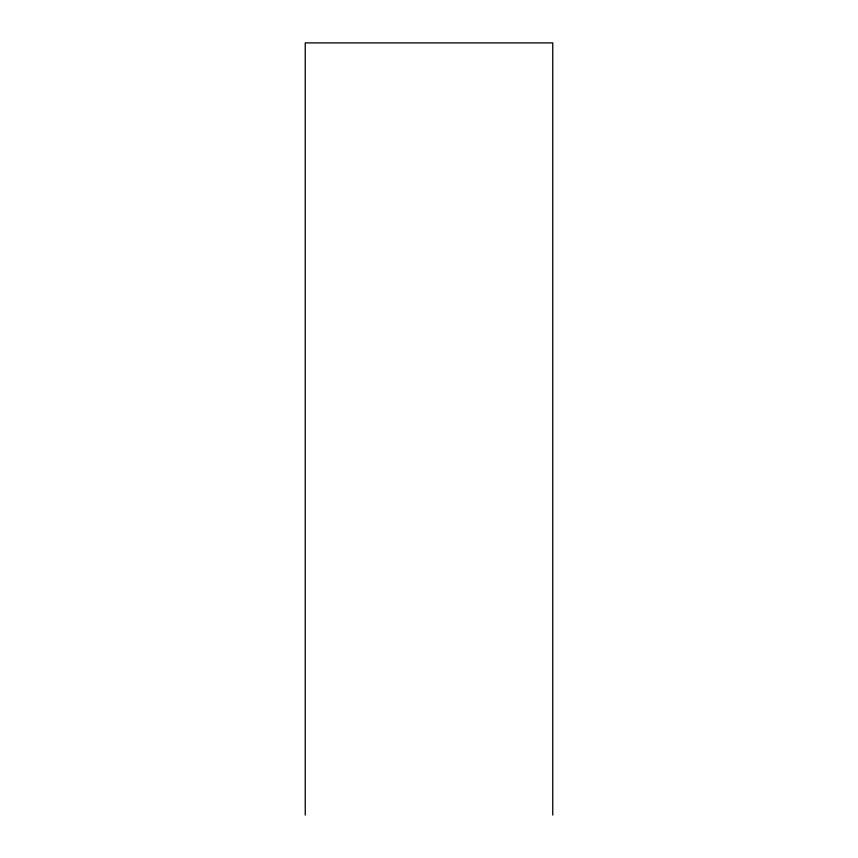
<?xml version="1.0" encoding="UTF-8"?>
<svg xmlns="http://www.w3.org/2000/svg" width="858" height="858" viewBox="0 0 858 858"><rect width="100%" height="100%" fill="white"/><g stroke="black" fill="none" stroke-linecap="round" stroke-linejoin="round"><path stroke-width="1.29" d="M552.756 815.1L552.756 42.9L305.244 42.9L305.244 815.1"/></g></svg>
